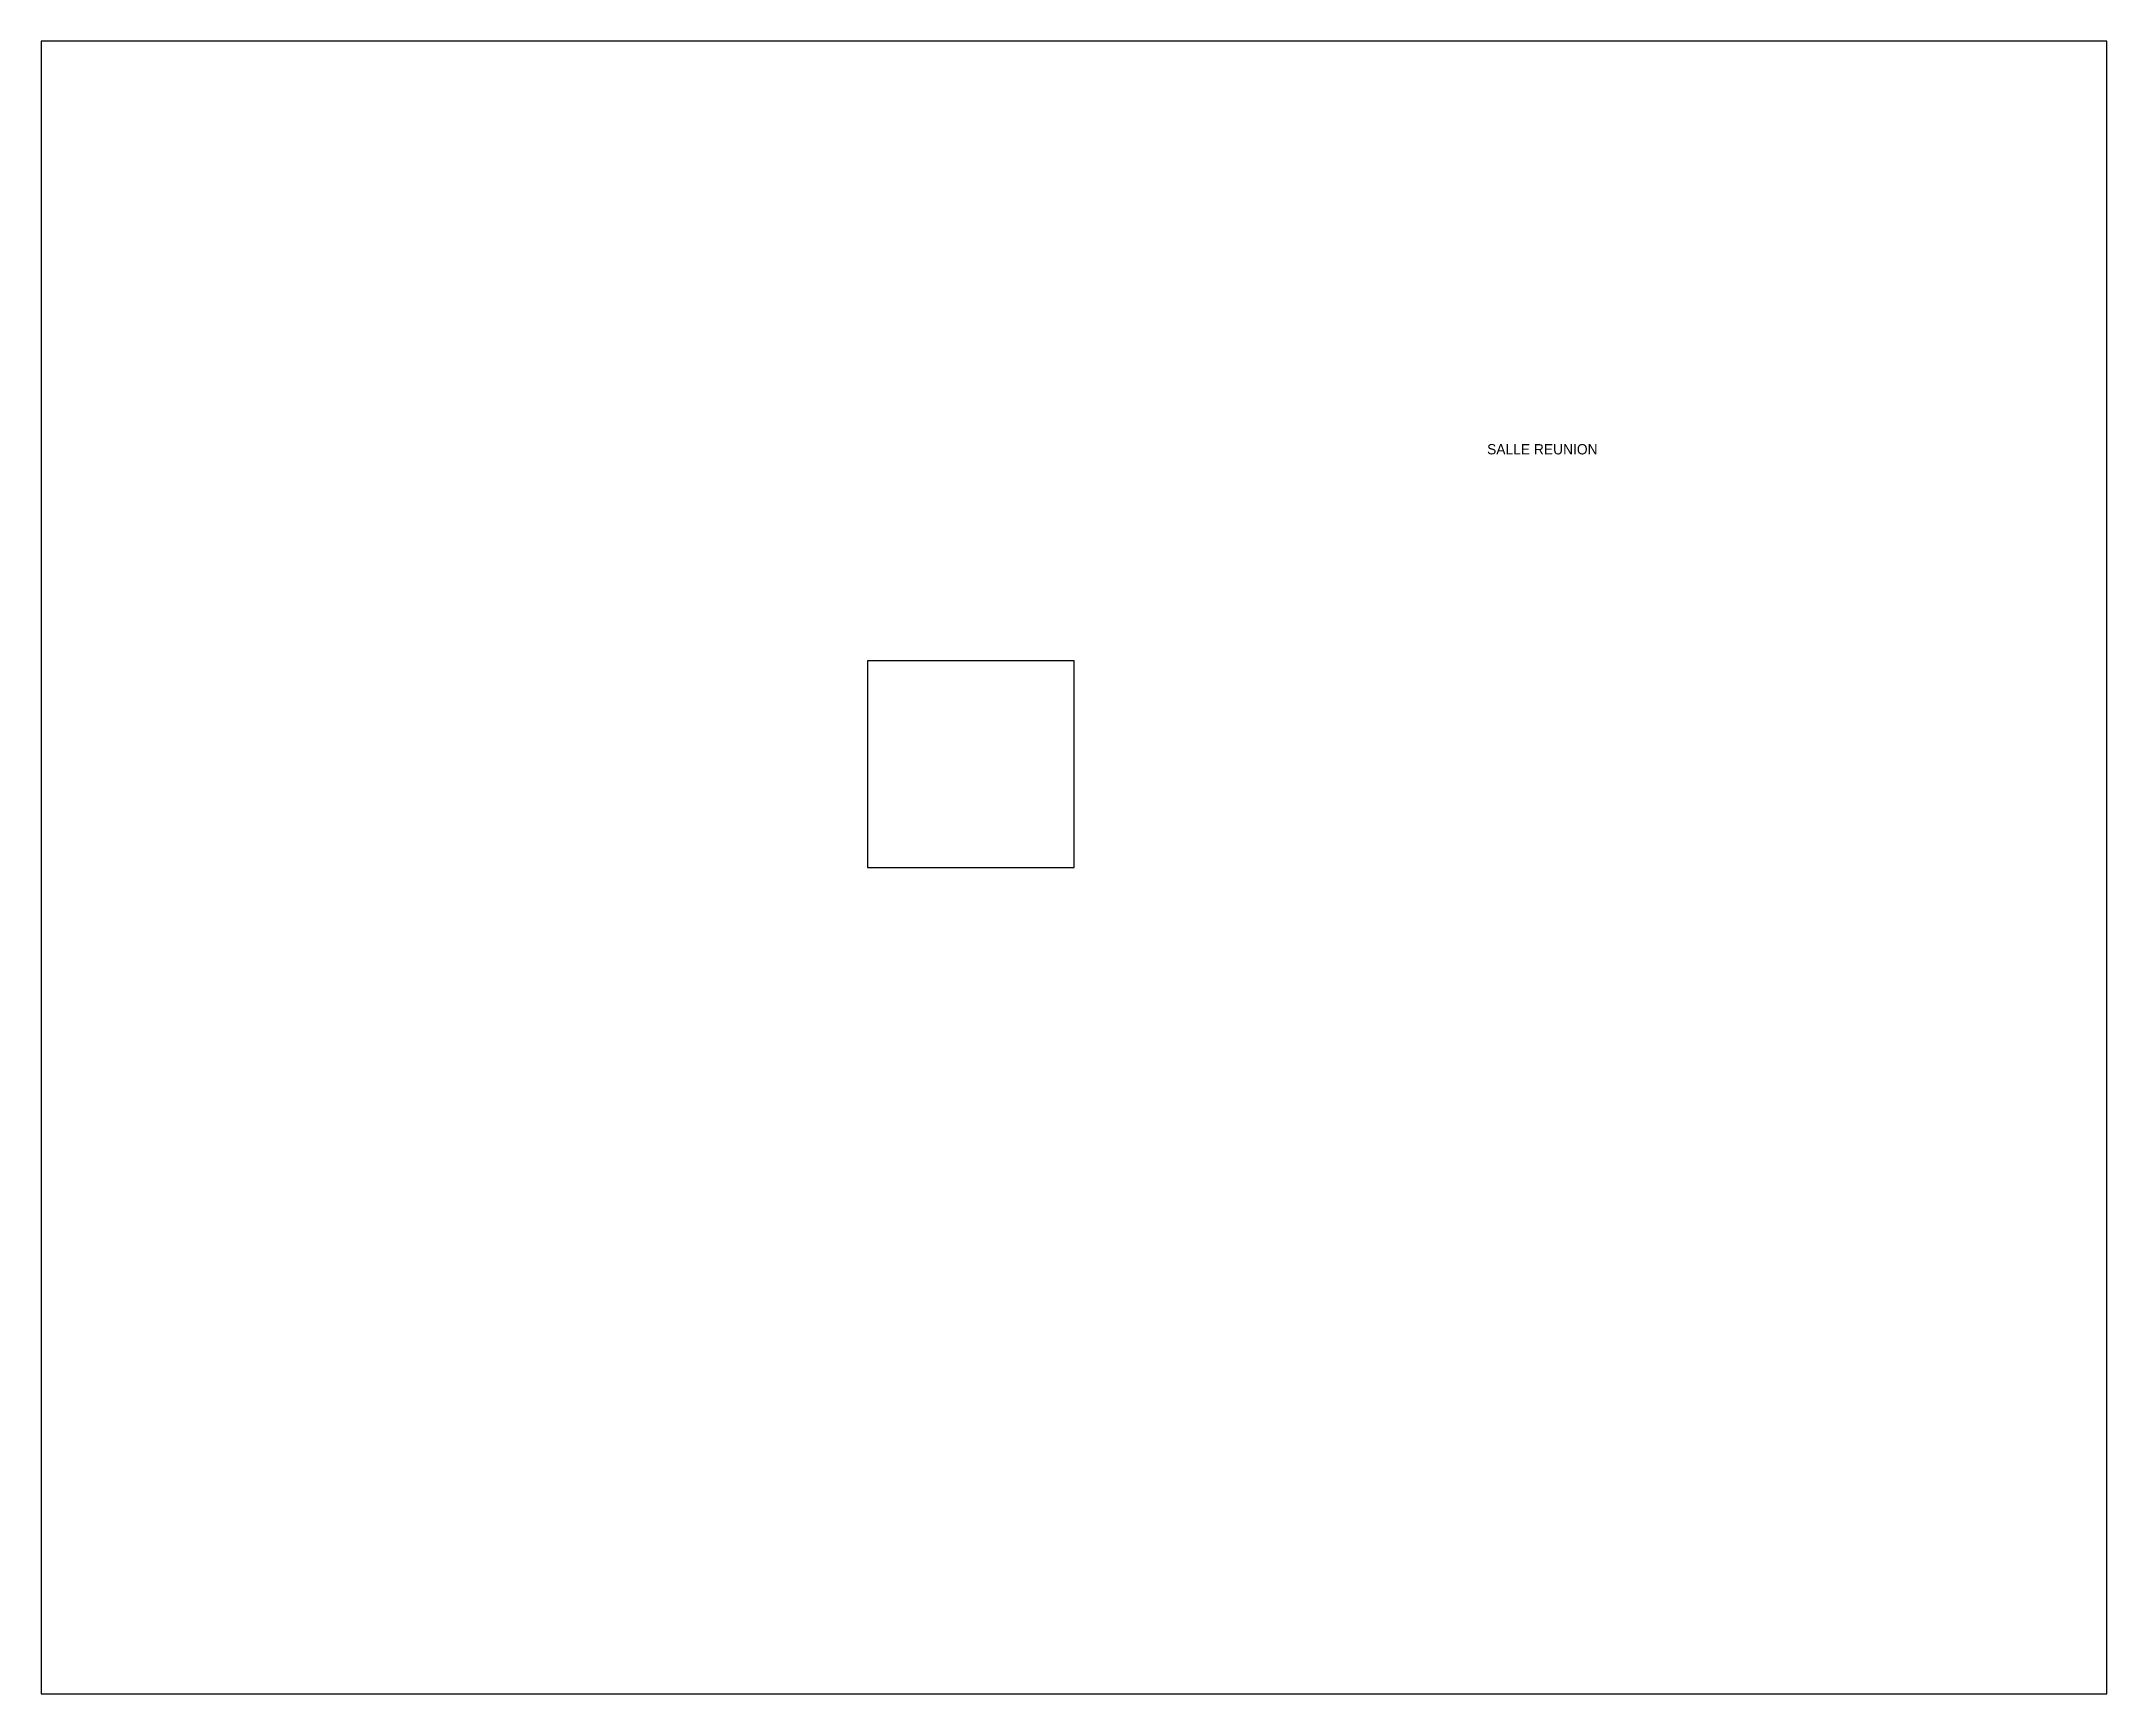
# Model space of a CAD drawing. Header units: metres. Extents: x 0 to 500, y 0 to 400.
import ezdxf

# ---------------------------------------------------------------- set-up
doc = ezdxf.new("R2010")
doc.units = ezdxf.units.M
doc.layers.add('A-COLS', color=3, linetype='Continuous')
doc.layers.add('A-WALL', color=2, linetype='Continuous')

msp = doc.modelspace()

# ---------------------------------------------------------------- linework, layer by layer
at = {"layer": 'A-COLS'}
msp.add_lwpolyline([(200, 200), (250, 200), (250, 250), (200, 250), (200, 200)], dxfattribs=at)
at = {"layer": 'A-WALL'}
for p, q in [((500, 400), (0, 400)), ((0, 400), (0, 0)), ((500, 0), (500, 400)), ((0, 0), (500, 0))]:
    msp.add_line(p, q, dxfattribs=at)

# ---------------------------------------------------------------- texts
msp.add_text('SALLE REUNION', height=2.5).set_placement((350, 300))

doc.saveas('drawing.dxf')
